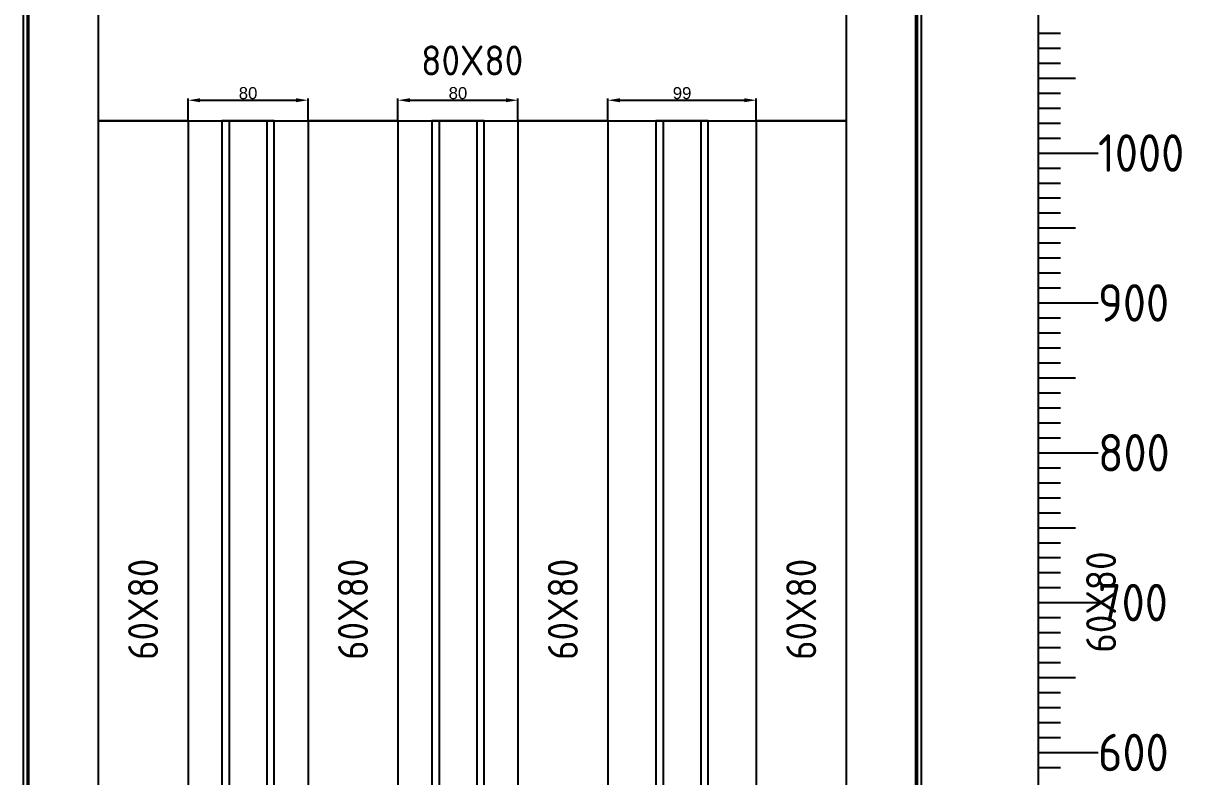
# Model space of a CAD drawing. Header units: millimetres. Extents: x 42168 to 50458, y 36014 to 39431.
# Drawn here: x 47603 to 48375, y 37063 to 37566 of the extents above; entities that cross this region are included whole.
import ezdxf
from ezdxf.enums import TextEntityAlignment as Align

# ---------------------------------------------------------------- set-up
doc = ezdxf.new("R2010")
doc.units = ezdxf.units.MM
doc.layers.add('! NO PLOT !', color=7, linetype='Continuous', true_color=0xff75dd, plot=False)
doc.layers.add('000-PI-Oprema', color=30, linetype='Continuous', lineweight=5)
for name, color, linetype in [('000-PI-ORMAR', 2, 'Continuous'), ('002-PI-Kabelska kanalica', 150, 'Continuous'), ('004-PI-DIN Šina', 3, 'Continuous')]:
    doc.layers.add(name, color=color, linetype=linetype)
doc.styles.add('PI0', font='isocpeur.ttf', dxfattribs={"width": 0.9})
doc.styles.get("Standard").update_dxf_attribs({"font": 'arial.ttf'})
doc.dimstyles.new('ISO-25-lb', dxfattribs={"dimtxt": 8, "dimasz": 8, "dimexe": 1.25, "dimexo": 0.625, "dimtad": 1, "dimtxsty": 'Standard', "dimcen": 5, "dimadec": 0, "dimazin": 0, "dimtfac": 1, "dimtmove": 0, "dimatfit": 3, "dimfxl": 1, "dimarcsym": 0})

# ---------------------------------------------------------------- blocks, each defined once
blk = doc.blocks.new('SKALA_2100')
for p, q in [((6091.94, 12435.39), (6091.94, 11575.39)), ((6091.94, 12115.39), (6106.94, 12115.39)), ((6091.94, 12105.39), (6106.94, 12105.39)), ((6091.94, 12095.39), (6106.94, 12095.39)), ((6091.94, 12085.39), (6116.94, 12085.39)), ((6091.94, 12075.39), (6106.94, 12075.39)), ((6091.94, 12065.39), (6106.94, 12065.39)), ((6091.94, 12055.39), (6106.94, 12055.39)), ((6091.94, 12045.39), (6106.94, 12045.39)), ((6091.94, 12035.39), (6131.94, 12035.39)), ((6091.94, 12035.39), (6131.94, 12035.39)), ((6091.94, 12035.39), (6131.94, 12035.39)), ((6091.94, 12035.39), (6131.94, 12035.39)), ((6091.94, 12025.39), (6106.94, 12025.39)), ((6091.94, 12015.39), (6106.94, 12015.39)), ((6091.94, 12005.39), (6106.94, 12005.39)), ((6091.94, 11995.39), (6106.94, 11995.39)), ((6091.94, 11985.39), (6116.94, 11985.39)), ((6091.94, 11975.39), (6106.94, 11975.39)), ((6091.94, 11965.39), (6106.94, 11965.39)), ((6091.94, 11955.39), (6106.94, 11955.39)), ((6091.94, 11945.39), (6106.94, 11945.39)), ((6091.94, 11935.39), (6131.94, 11935.39)), ((6091.94, 11925.39), (6106.94, 11925.39)), ((6091.94, 11915.39), (6106.94, 11915.39)), ((6091.94, 11905.39), (6106.94, 11905.39)), ((6091.94, 11895.39), (6106.94, 11895.39)), ((6091.94, 11885.39), (6116.94, 11885.39)), ((6091.94, 11875.39), (6106.94, 11875.39)), ((6091.94, 11865.39), (6106.94, 11865.39)), ((6091.94, 11855.39), (6106.94, 11855.39)), ((6091.94, 11845.39), (6106.94, 11845.39)), ((6091.94, 11835.39), (6131.94, 11835.39)), ((6091.94, 11835.39), (6131.94, 11835.39)), ((6091.94, 11835.39), (6131.94, 11835.39)), ((6091.94, 11835.39), (6131.94, 11835.39)), ((6091.94, 11835.39), (6131.94, 11835.39)), ((6091.94, 11825.39), (6106.94, 11825.39)), ((6091.94, 11815.39), (6106.94, 11815.39)), ((6091.94, 11805.39), (6106.94, 11805.39)), ((6091.94, 11795.39), (6106.94, 11795.39)), ((6091.94, 11785.39), (6116.94, 11785.39)), ((6091.94, 11775.39), (6106.94, 11775.39)), ((6091.94, 11765.39), (6106.94, 11765.39)), ((6091.94, 11755.39), (6106.94, 11755.39)), ((6091.94, 11745.39), (6106.94, 11745.39)), ((6091.94, 11735.39), (6131.94, 11735.39)), ((6091.94, 11725.39), (6106.94, 11725.39)), ((6091.94, 11715.39), (6106.94, 11715.39)), ((6091.94, 11705.39), (6106.94, 11705.39)), ((6091.94, 11695.39), (6106.94, 11695.39)), ((6091.94, 11685.39), (6116.94, 11685.39)), ((6091.94, 11675.39), (6106.94, 11675.39)), ((6091.94, 11665.39), (6106.94, 11665.39)), ((6091.94, 11655.39), (6106.94, 11655.39)), ((6091.94, 11645.39), (6106.94, 11645.39)), ((6091.94, 11635.39), (6131.94, 11635.39)), ((6091.94, 11635.39), (6131.94, 11635.39)), ((6091.94, 11635.39), (6131.94, 11635.39)), ((6091.94, 11635.39), (6131.94, 11635.39)), ((6091.94, 11635.39), (6131.94, 11635.39)), ((6091.94, 11635.39), (6131.94, 11635.39)), ((6091.94, 11625.39), (6106.94, 11625.39))]:
    blk.add_line(p, q)
at = {"style": 'PI0', "width": 0.9}
for s, p in [('1000', (6131.94, 12035.39)), ('900', (6131.94, 11935.39)), ('800', (6131.94, 11835.39)), ('700', (6131.94, 11735.39)), ('600', (6131.94, 11635.39))]:
    blk.add_text(s, height=25, dxfattribs=at).set_placement(p, align=Align.MIDDLE_LEFT)
blk = doc.blocks.new('8606.000_montažna')
at = {"layer": '000-PI-ORMAR'}
for p, q in [((50683.39, 38449.42), (50683.39, 36559.42)), ((51182.39, 38449.42), (51182.39, 36559.42))]:
    blk.add_line(p, q, dxfattribs=at)
blk = doc.blocks.new('8606.000_back')
at = {"layer": '000-PI-ORMAR'}
for p, q in [((47606.03, 38573.17), (47606.03, 36588.67)), ((48198.03, 36588.67), (48198.03, 38573.17)), ((47602.52, 38552.67), (47602.52, 36601.67)), ((47605.24, 38552.67), (47605.24, 36601.67)), ((47606.02, 36601.67), (47606.02, 38552.53)), ((48198.8, 38552.67), (48198.8, 36601.67)), ((48201.52, 38552.67), (48201.52, 36601.67))]:
    blk.add_line(p, q, dxfattribs=at)
blk = doc.blocks.new('*U104')
at = {"layer": '004-PI-DIN Šina'}
blk.add_lwpolyline([(650, -17.5), (650, 17.5), (0, 17.5), (0, -17.5)], close=True, dxfattribs=at)
for points in [[(0, 12.5), (650, 12.5)], [(0, -12.5), (650, -12.5)]]:
    blk.add_lwpolyline(points, dxfattribs=at)
blk = doc.blocks.new('*U117')
at = {"layer": '002-PI-Kabelska kanalica'}
for p, q in [((-20, 399), (60, 399)), ((-20, -100), (-20, 399)), ((60, -100), (60, 399)), ((-20, -100), (60, -100))]:
    blk.add_line(p, q, dxfattribs=at)
blk = doc.blocks.new('*U108')
at = {"layer": '004-PI-DIN Šina'}
blk.add_lwpolyline([(650, -17.5), (650, 17.5), (0, 17.5), (0, -17.5)], close=True, dxfattribs=at)
for points in [[(0, 12.5), (650, 12.5)], [(0, -12.5), (650, -12.5)]]:
    blk.add_lwpolyline(points, dxfattribs=at)
blk = doc.blocks.new('*U109')
at = {"layer": '004-PI-DIN Šina'}
blk.add_lwpolyline([(650, -17.5), (650, 17.5), (0, 17.5), (0, -17.5)], close=True, dxfattribs=at)
for points in [[(0, 12.5), (650, 12.5)], [(0, -12.5), (650, -12.5)]]:
    blk.add_lwpolyline(points, dxfattribs=at)
blk = doc.blocks.new('*U110')
at = {"layer": '002-PI-Kabelska kanalica'}
for p, q in [((-20, 552), (40, 552)), ((-20, -100), (-20, 552)), ((40, -100), (40, 552)), ((-20, -100), (40, -100))]:
    blk.add_line(p, q, dxfattribs=at)
blk = doc.blocks.new('*U111')
at = {"layer": '002-PI-Kabelska kanalica'}
for p, q in [((-20, 552), (40, 552)), ((-20, -100), (-20, 552)), ((40, -100), (40, 552)), ((-20, -100), (40, -100))]:
    blk.add_line(p, q, dxfattribs=at)
blk = doc.blocks.new('*U112')
at = {"layer": '002-PI-Kabelska kanalica'}
for p, q in [((-20, 552), (40, 552)), ((-20, -100), (-20, 552)), ((40, -100), (40, 552)), ((-20, -100), (40, -100))]:
    blk.add_line(p, q, dxfattribs=at)
blk = doc.blocks.new('*U113')
at = {"layer": '002-PI-Kabelska kanalica'}
for p, q in [((-20, 552), (40, 552)), ((-20, -100), (-20, 552)), ((40, -100), (40, 552)), ((-20, -100), (40, -100))]:
    blk.add_line(p, q, dxfattribs=at)
blk = doc.blocks.new('*D122')
at = {"layer": '! NO PLOT !', "color": 0, "linetype": 'Continuous', "lineweight": -2, "ltscale": 0.25, "transparency": 16777216}
for p, q in [((47712.52, 37501.79), (47712.52, 37516.16)), ((47720.52, 37514.91), (47784.52, 37514.91)), ((47792.52, 37501.79), (47792.52, 37516.16))]:
    blk.add_line(p, q, dxfattribs=at)
at = {"layer": '! NO PLOT !', "color": 0, "ltscale": 0.25, "transparency": 16777216}
for points in [[(47720.52, 37516.24), (47720.52, 37513.57), (47712.52, 37514.91)], [(47784.52, 37516.24), (47784.52, 37513.57), (47792.52, 37514.91)]]:
    blk.add_solid(points, dxfattribs=at)
at = {"layer": 'Defpoints', "color": 0, "ltscale": 0.25, "transparency": 16777216}
for p in [(47792.52, 37514.91), (47712.52, 37501.17), (47792.52, 37501.17)]:
    blk.add_point(p, dxfattribs=at)
at = {"layer": '! NO PLOT !', "color": 0, "ltscale": 0.25, "transparency": 16777216, "insert": (47752.52, 37519.62), "char_height": 8, "attachment_point": 5}
blk.add_mtext('80', dxfattribs=at)
blk = doc.blocks.new('*D123')
at = {"layer": '! NO PLOT !', "color": 0, "linetype": 'Continuous', "lineweight": -2, "ltscale": 0.25, "transparency": 16777216}
for p, q in [((47852.52, 37501.79), (47852.52, 37516.16)), ((47860.52, 37514.91), (47924.52, 37514.91)), ((47932.52, 37501.79), (47932.52, 37516.16))]:
    blk.add_line(p, q, dxfattribs=at)
at = {"layer": '! NO PLOT !', "color": 0, "ltscale": 0.25, "transparency": 16777216}
for points in [[(47860.52, 37516.24), (47860.52, 37513.57), (47852.52, 37514.91)], [(47924.52, 37516.24), (47924.52, 37513.57), (47932.52, 37514.91)]]:
    blk.add_solid(points, dxfattribs=at)
at = {"layer": 'Defpoints', "color": 0, "ltscale": 0.25, "transparency": 16777216}
for p in [(47932.52, 37514.91), (47852.52, 37501.17), (47932.52, 37501.17)]:
    blk.add_point(p, dxfattribs=at)
at = {"layer": '! NO PLOT !', "color": 0, "ltscale": 0.25, "transparency": 16777216, "insert": (47892.52, 37519.62), "char_height": 8, "attachment_point": 5}
blk.add_mtext('80', dxfattribs=at)
blk = doc.blocks.new('*D124')
at = {"layer": '! NO PLOT !', "color": 0, "linetype": 'Continuous', "lineweight": -2, "ltscale": 0.25, "transparency": 16777216}
for p, q in [((47992.52, 37501.79), (47992.52, 37516.16)), ((48000.52, 37514.91), (48083.52, 37514.91)), ((48091.52, 37501.79), (48091.52, 37516.16))]:
    blk.add_line(p, q, dxfattribs=at)
at = {"layer": '! NO PLOT !', "color": 0, "ltscale": 0.25, "transparency": 16777216}
for points in [[(48000.52, 37516.24), (48000.52, 37513.57), (47992.52, 37514.91)], [(48083.52, 37516.24), (48083.52, 37513.57), (48091.52, 37514.91)]]:
    blk.add_solid(points, dxfattribs=at)
at = {"layer": 'Defpoints', "color": 0, "ltscale": 0.25, "transparency": 16777216}
for p in [(48091.52, 37514.91), (47992.52, 37501.17), (48091.52, 37501.17)]:
    blk.add_point(p, dxfattribs=at)
at = {"layer": '! NO PLOT !', "color": 0, "ltscale": 0.25, "transparency": 16777216, "insert": (48042.02, 37519.62), "char_height": 8, "attachment_point": 5}
blk.add_mtext('99', dxfattribs=at)

msp = doc.modelspace()

# ---------------------------------------------------------------- block references
msp.add_blockref('SKALA_2100', (42187.529, 25444.284))
for name, p, rotation in [('*U117', (47752.517, 37561.169), 270), ('*U110', (47692.517, 37401.169), 180), ('*U104', (47752.517, 37501.169), 270), ('*U111', (47832.517, 37401.169), 180), ('*U108', (47892.517, 37501.169), 270), ('*U112', (47972.517, 37401.169), 180), ('*U109', (48042.017, 37501.169), 270), ('*U113', (48131.517, 37401.169), 180)]:
    msp.add_blockref(name, p, dxfattribs=dict(rotation=rotation))
at = {"layer": '000-PI-Oprema'}
for name, p in [('8606.000_back', (0, 0)), ('8606.000_montažna', (-3030.878, 71.751))]:
    msp.add_blockref(name, p, dxfattribs=at)

# ---------------------------------------------------------------- texts
at = {"insert": (47902.017, 37541.445), "char_height": 20, "width": 16.78721, "attachment_point": 5, "style": 'PI0'}
msp.add_mtext('80X80', dxfattribs=at)
at = {"char_height": 20, "width": 16.78721, "attachment_point": 5, "rotation": 90, "style": 'PI0'}
for insert in [(47682.517, 37175.169), (47822.517, 37175.169), (47962.517, 37175.169), (48121.517, 37175.169), (48321.529, 37180.039)]:
    msp.add_mtext('60X80', dxfattribs=dict(at, insert=insert))

# ---------------------------------------------------------------- dimensions: what is measured, and where the dimension line sits
at = {"layer": '! NO PLOT !', "ltscale": 0.25}
for base, p1, p2, picture, middle in [((47792.517, 37514.907), (47712.517, 37501.169), (47792.517, 37501.169), '*D122', (47752.517, 37519.616)), ((47932.517, 37514.907), (47852.517, 37501.169), (47932.517, 37501.169), '*D123', (47892.517, 37519.616)), ((48091.517, 37514.907), (47992.517, 37501.169), (48091.517, 37501.169), '*D124', (48042.017, 37519.616))]:
    dim = msp.add_linear_dim(base=base, p1=p1, p2=p2, dimstyle='ISO-25-lb', dxfattribs=at)
    dim.commit()
    dim.dimension.update_dxf_attribs({"geometry": picture, "text_midpoint": middle})

doc.saveas('drawing.dxf')
